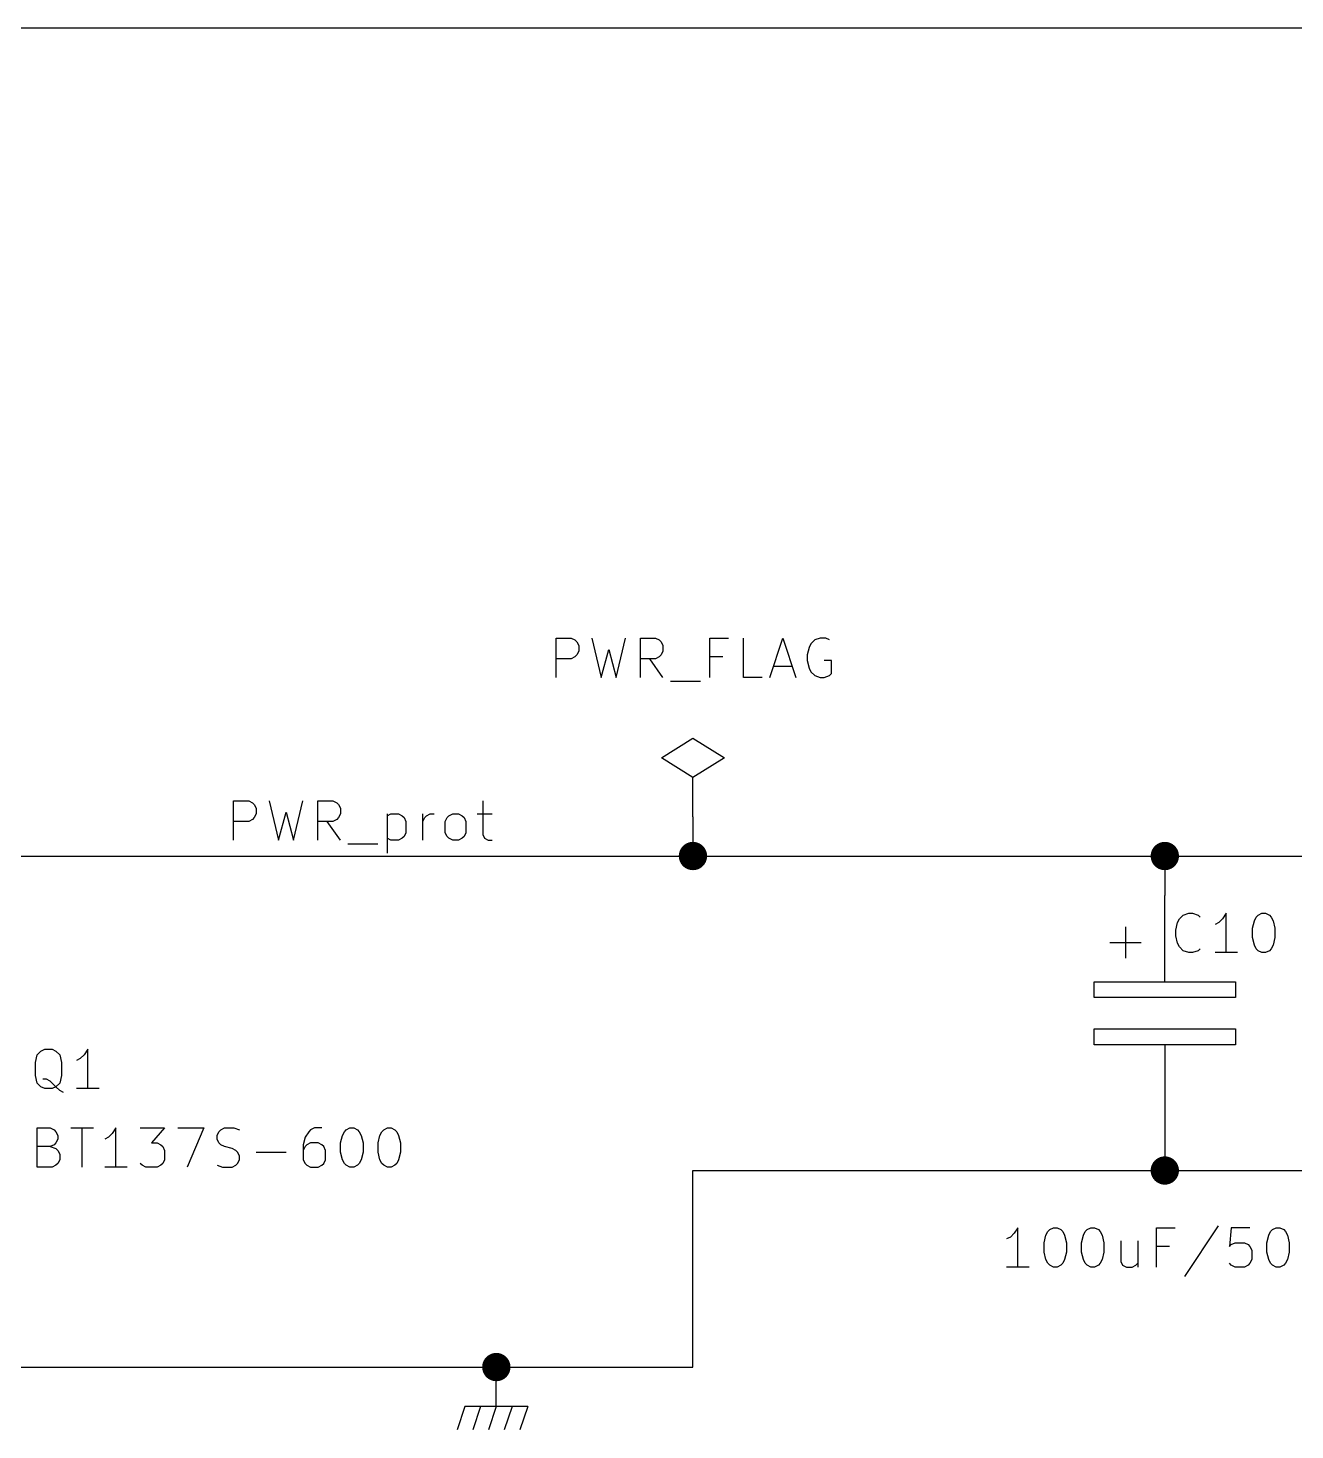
# Model space of a CAD drawing. Extents: x 0.3 to 16.3, y -11.7 to -0.2.
# Drawn here: x 5.005 to 6.615, y -1.98 to -0.197 of the extents above; entities that cross this region are included whole.
import ezdxf

# ---------------------------------------------------------------- set-up
doc = ezdxf.new("R2010")
doc.units = 0
doc.header["$MEASUREMENT"] = 0
for name, color, linetype in [('CYAN2', 4, 'CONTINUOUS'), ('GRAY1', 251, 'CONTINUOUS'), ('GREEN3', 91, 'CONTINUOUS'), ('RED2', 1, 'CONTINUOUS')]:
    doc.layers.add(name, color=color, linetype=linetype)

msp = doc.modelspace()

# ---------------------------------------------------------------- linework, layer by layer
at = {"layer": 'CYAN2', "linetype": 'CONTINUOUS'}
for p, q in [((5.6762, -1.0228), (5.6762, -0.9728)), ((5.6762, -0.9728), (5.6952, -0.9728)), ((5.6952, -0.9728), (5.7, -0.9752)), ((5.7, -0.9752), (5.7024, -0.9776)), ((5.7024, -0.9776), (5.7048, -0.9823)), ((5.7214, -0.9728), (5.7333, -1.0228)), ((5.7524, -1.0228), (5.7643, -0.9728)), ((5.7833, -1.0228), (5.7833, -0.9728)), ((5.7833, -0.9728), (5.8024, -0.9728)), ((5.8024, -0.9728), (5.8071, -0.9752)), ((5.8071, -0.9752), (5.8095, -0.9776)), ((5.8095, -0.9776), (5.8119, -0.9823)), ((5.8714, -1.0228), (5.8714, -0.9728)), ((5.8714, -0.9728), (5.8952, -0.9728)), ((5.9143, -1.0228), (5.9143, -0.9728)), ((5.9476, -1.0228), (5.9643, -0.9728)), ((5.9643, -0.9728), (5.981, -1.0228)), ((6, -0.9799), (5.9976, -0.9847)), ((6.0048, -0.9752), (6, -0.9799)), ((6.0119, -0.9728), (6.0048, -0.9752)), ((6.019, -0.9728), (6.0119, -0.9728)), ((6.0238, -0.9752), (6.019, -0.9728)), ((5.7, -0.9966), (5.6952, -0.999)), ((5.7024, -0.9942), (5.7, -0.9966)), ((5.7048, -0.9895), (5.7024, -0.9942)), ((5.7048, -0.9823), (5.7048, -0.9895)), ((5.7333, -1.0228), (5.7429, -0.9871)), ((5.7429, -0.9871), (5.7524, -1.0228)), ((5.8071, -0.9966), (5.8024, -0.999)), ((5.8095, -0.9942), (5.8071, -0.9966)), ((5.8119, -0.9895), (5.8095, -0.9942)), ((5.8119, -0.9823), (5.8119, -0.9895)), ((5.8881, -0.9966), (5.8714, -0.9966)), ((5.9976, -0.9847), (5.9952, -0.9942)), ((5.9952, -0.9942), (5.9952, -1.0014)), ((5.6952, -0.999), (5.6762, -0.999)), ((5.8024, -0.999), (5.7833, -0.999)), ((5.8119, -1.0228), (5.7952, -0.999)), ((5.9524, -1.0085), (5.9762, -1.0085)), ((5.9952, -1.0014), (5.9976, -1.0109)), ((5.9976, -1.0109), (6, -1.0157)), ((6, -1.0157), (6.0048, -1.0204)), ((6.0262, -1.0014), (6.0167, -1.0014)), ((6.0262, -1.018), (6.0262, -1.0014)), ((5.8214, -1.0276), (5.8595, -1.0276)), ((5.9381, -1.0228), (5.9143, -1.0228)), ((6.0048, -1.0204), (6.0119, -1.0228)), ((6.0119, -1.0228), (6.0167, -1.0228)), ((6.0167, -1.0228), (6.0238, -1.0204)), ((6.0238, -1.0204), (6.0262, -1.018)), ((6.4639, -1.3442), (6.4663, -1.3347)), ((6.4663, -1.3347), (6.4687, -1.3299)), ((6.4687, -1.3299), (6.4734, -1.3252)), ((6.4734, -1.3252), (6.4806, -1.3228)), ((6.4806, -1.3228), (6.4853, -1.3228)), ((6.4853, -1.3228), (6.4925, -1.3252)), ((6.4925, -1.3252), (6.4949, -1.3276)), ((6.5187, -1.3347), (6.5139, -1.3371)), ((6.5234, -1.3299), (6.5187, -1.3347)), ((6.5282, -1.3228), (6.5234, -1.3299)), ((6.5282, -1.3728), (6.5282, -1.3228)), ((6.5615, -1.3419), (6.5639, -1.3323)), ((6.5639, -1.3323), (6.5663, -1.3276)), ((6.5663, -1.3276), (6.5687, -1.3252)), ((6.5687, -1.3252), (6.5734, -1.3228)), ((6.5734, -1.3228), (6.5782, -1.3228)), ((6.5782, -1.3228), (6.5829, -1.3252)), ((6.5829, -1.3252), (6.5853, -1.3276)), ((6.5853, -1.3276), (6.5877, -1.3323)), ((6.5877, -1.3323), (6.5901, -1.3419)), ((6.4639, -1.3514), (6.4639, -1.3442)), ((6.4663, -1.3609), (6.4639, -1.3514)), ((6.5615, -1.3538), (6.5615, -1.3419)), ((6.5639, -1.3633), (6.5615, -1.3538)), ((6.5901, -1.3538), (6.5877, -1.3633)), ((6.5901, -1.3419), (6.5901, -1.3538)), ((6.4687, -1.3657), (6.4663, -1.3609)), ((6.4734, -1.3704), (6.4687, -1.3657)), ((6.4806, -1.3728), (6.4734, -1.3704)), ((6.4853, -1.3728), (6.4806, -1.3728)), ((6.4925, -1.3704), (6.4853, -1.3728)), ((6.4949, -1.368), (6.4925, -1.3704)), ((6.5425, -1.3728), (6.5139, -1.3728)), ((6.5663, -1.368), (6.5639, -1.3633)), ((6.5687, -1.3704), (6.5663, -1.368)), ((6.5734, -1.3728), (6.5687, -1.3704)), ((6.5782, -1.3728), (6.5734, -1.3728)), ((6.5829, -1.3704), (6.5782, -1.3728)), ((6.5853, -1.368), (6.5829, -1.3704)), ((6.5877, -1.3633), (6.5853, -1.368)), ((5.021, -1.4982), (5.0258, -1.4958)), ((5.0258, -1.4958), (5.0353, -1.4958)), ((5.0353, -1.4958), (5.0401, -1.4982)), ((5.0806, -1.4958), (5.0758, -1.5029)), ((5.0806, -1.5458), (5.0806, -1.4958)), ((5.0139, -1.5125), (5.0163, -1.5029)), ((5.0139, -1.5291), (5.0139, -1.5125)), ((5.0163, -1.5029), (5.021, -1.4982)), ((5.0401, -1.4982), (5.0449, -1.5029)), ((5.0449, -1.5029), (5.0472, -1.5125)), ((5.0472, -1.5125), (5.0472, -1.5291)), ((5.071, -1.5077), (5.0663, -1.5101)), ((5.0758, -1.5029), (5.071, -1.5077)), ((5.0163, -1.5387), (5.0139, -1.5291)), ((5.0472, -1.5291), (5.0449, -1.5387)), ((5.021, -1.5434), (5.0163, -1.5387)), ((5.0258, -1.5458), (5.021, -1.5434)), ((5.0282, -1.5339), (5.0234, -1.5339)), ((5.0353, -1.5458), (5.0258, -1.5458)), ((5.0329, -1.5363), (5.0282, -1.5339)), ((5.0401, -1.5434), (5.0329, -1.5363)), ((5.0401, -1.5434), (5.0353, -1.5458)), ((5.0449, -1.5387), (5.0401, -1.5434)), ((5.0449, -1.5482), (5.0401, -1.5434)), ((5.0496, -1.5506), (5.0449, -1.5482)), ((5.0949, -1.5458), (5.0663, -1.5458)), ((5.0163, -1.6458), (5.0163, -1.5958)), ((5.0163, -1.5958), (5.0329, -1.5958)), ((5.0329, -1.5958), (5.0377, -1.5982)), ((5.0377, -1.5982), (5.0401, -1.6006)), ((5.0401, -1.6006), (5.0425, -1.6053)), ((5.0591, -1.5958), (5.0877, -1.5958)), ((5.0734, -1.6458), (5.0734, -1.5958)), ((5.1115, -1.6029), (5.1068, -1.6077)), ((5.1163, -1.5958), (5.1115, -1.6029)), ((5.1163, -1.6458), (5.1163, -1.5958)), ((5.1472, -1.5958), (5.1782, -1.5958)), ((5.1782, -1.5958), (5.1615, -1.6148)), ((5.1949, -1.5958), (5.2282, -1.5958)), ((5.2282, -1.5958), (5.2068, -1.6458)), ((5.2449, -1.6053), (5.2472, -1.6006)), ((5.2472, -1.6006), (5.2496, -1.5982)), ((5.2496, -1.5982), (5.2544, -1.5958)), ((5.2544, -1.5958), (5.2663, -1.5958)), ((5.2663, -1.5958), (5.2734, -1.5982)), ((5.3615, -1.6006), (5.3568, -1.6077)), ((5.3639, -1.5982), (5.3615, -1.6006)), ((5.3687, -1.5958), (5.3639, -1.5982)), ((5.3782, -1.5958), (5.3687, -1.5958)), ((5.4044, -1.6053), (5.4068, -1.6006)), ((5.4068, -1.6006), (5.4091, -1.5982)), ((5.4091, -1.5982), (5.4139, -1.5958)), ((5.4139, -1.5958), (5.4187, -1.5958)), ((5.4187, -1.5958), (5.4234, -1.5982)), ((5.4234, -1.5982), (5.4258, -1.6006)), ((5.4258, -1.6006), (5.4282, -1.6053)), ((5.452, -1.6053), (5.4544, -1.6006)), ((5.4544, -1.6006), (5.4568, -1.5982)), ((5.4568, -1.5982), (5.4615, -1.5958)), ((5.4615, -1.5958), (5.4663, -1.5958)), ((5.4663, -1.5958), (5.471, -1.5982)), ((5.471, -1.5982), (5.4734, -1.6006)), ((5.4734, -1.6006), (5.4758, -1.6053)), ((5.0329, -1.6196), (5.0163, -1.6196)), ((5.0377, -1.6172), (5.0329, -1.6196)), ((5.0329, -1.6196), (5.0401, -1.622)), ((5.0401, -1.6148), (5.0377, -1.6172)), ((5.0425, -1.6101), (5.0401, -1.6148)), ((5.0401, -1.622), (5.0425, -1.6244)), ((5.0425, -1.6053), (5.0425, -1.6101)), ((5.1068, -1.6077), (5.102, -1.6101)), ((5.1615, -1.6148), (5.1687, -1.6148)), ((5.1687, -1.6148), (5.1734, -1.6172)), ((5.1734, -1.6172), (5.1758, -1.6196)), ((5.1758, -1.6196), (5.1782, -1.6244)), ((5.2449, -1.6101), (5.2449, -1.6053)), ((5.2472, -1.6148), (5.2449, -1.6101)), ((5.2496, -1.6172), (5.2472, -1.6148)), ((5.2544, -1.6196), (5.2496, -1.6172)), ((5.2639, -1.622), (5.2544, -1.6196)), ((5.2687, -1.6244), (5.2639, -1.622)), ((5.3568, -1.6077), (5.3544, -1.6172)), ((5.3544, -1.6172), (5.3544, -1.6363)), ((5.3568, -1.6196), (5.3544, -1.6244)), ((5.3591, -1.6172), (5.3568, -1.6196)), ((5.3639, -1.6148), (5.3591, -1.6172)), ((5.3734, -1.6148), (5.3639, -1.6148)), ((5.3782, -1.6172), (5.3734, -1.6148)), ((5.3806, -1.6196), (5.3782, -1.6172)), ((5.3829, -1.6244), (5.3806, -1.6196)), ((5.402, -1.6148), (5.4044, -1.6053)), ((5.402, -1.6268), (5.402, -1.6148)), ((5.4282, -1.6053), (5.4306, -1.6148)), ((5.4306, -1.6148), (5.4306, -1.6268)), ((5.4496, -1.6148), (5.452, -1.6053)), ((5.4496, -1.6268), (5.4496, -1.6148)), ((5.4758, -1.6053), (5.4782, -1.6148)), ((5.4782, -1.6148), (5.4782, -1.6268)), ((5.0425, -1.6244), (5.0449, -1.6291)), ((5.0449, -1.6363), (5.0425, -1.641)), ((5.0449, -1.6291), (5.0449, -1.6363)), ((5.1782, -1.6363), (5.1758, -1.641)), ((5.1782, -1.6244), (5.1782, -1.6363)), ((5.271, -1.6268), (5.2687, -1.6244)), ((5.2734, -1.6315), (5.271, -1.6268)), ((5.271, -1.641), (5.2734, -1.6363)), ((5.2734, -1.6363), (5.2734, -1.6315)), ((5.2948, -1.6268), (5.3329, -1.6268)), ((5.3544, -1.6363), (5.3568, -1.641)), ((5.3806, -1.641), (5.3829, -1.6363)), ((5.3829, -1.6363), (5.3829, -1.6244)), ((5.4044, -1.6363), (5.402, -1.6268)), ((5.4068, -1.641), (5.4044, -1.6363)), ((5.4282, -1.6363), (5.4258, -1.641)), ((5.4306, -1.6268), (5.4282, -1.6363)), ((5.452, -1.6363), (5.4496, -1.6268)), ((5.4544, -1.641), (5.452, -1.6363)), ((5.4758, -1.6363), (5.4734, -1.641)), ((5.4782, -1.6268), (5.4758, -1.6363)), ((5.0353, -1.6458), (5.0163, -1.6458)), ((5.0401, -1.6434), (5.0353, -1.6458)), ((5.0425, -1.641), (5.0401, -1.6434)), ((5.1306, -1.6458), (5.102, -1.6458)), ((5.1496, -1.6434), (5.1472, -1.641)), ((5.1544, -1.6458), (5.1496, -1.6434)), ((5.1687, -1.6458), (5.1544, -1.6458)), ((5.1734, -1.6434), (5.1687, -1.6458)), ((5.1758, -1.641), (5.1734, -1.6434)), ((5.2449, -1.6434), (5.252, -1.6458)), ((5.252, -1.6458), (5.2639, -1.6458)), ((5.2639, -1.6458), (5.2687, -1.6434)), ((5.2687, -1.6434), (5.271, -1.641)), ((5.3568, -1.641), (5.3591, -1.6434)), ((5.3591, -1.6434), (5.3639, -1.6458)), ((5.3639, -1.6458), (5.3734, -1.6458)), ((5.3734, -1.6458), (5.3782, -1.6434)), ((5.3782, -1.6434), (5.3806, -1.641)), ((5.4091, -1.6434), (5.4068, -1.641)), ((5.4139, -1.6458), (5.4091, -1.6434)), ((5.4187, -1.6458), (5.4139, -1.6458)), ((5.4234, -1.6434), (5.4187, -1.6458)), ((5.4258, -1.641), (5.4234, -1.6434)), ((5.4568, -1.6434), (5.4544, -1.641)), ((5.4615, -1.6458), (5.4568, -1.6434)), ((5.4663, -1.6458), (5.4615, -1.6458)), ((5.471, -1.6434), (5.4663, -1.6458)), ((5.4734, -1.641), (5.471, -1.6434)), ((6.2631, -1.7228), (6.2583, -1.7299)), ((6.2631, -1.7728), (6.2631, -1.7228)), ((6.2988, -1.7323), (6.3012, -1.7276)), ((6.3012, -1.7276), (6.3036, -1.7252)), ((6.3036, -1.7252), (6.3083, -1.7228)), ((6.3083, -1.7228), (6.3131, -1.7228)), ((6.3131, -1.7228), (6.3179, -1.7252)), ((6.3179, -1.7252), (6.3202, -1.7276)), ((6.3202, -1.7276), (6.3226, -1.7323)), ((6.3464, -1.7323), (6.3488, -1.7276)), ((6.3488, -1.7276), (6.3512, -1.7252)), ((6.3512, -1.7252), (6.3559, -1.7228)), ((6.3559, -1.7228), (6.3607, -1.7228)), ((6.3607, -1.7228), (6.3655, -1.7252)), ((6.3655, -1.7252), (6.3679, -1.7276)), ((6.3679, -1.7276), (6.3702, -1.7323)), ((6.4393, -1.7728), (6.4393, -1.7228)), ((6.4393, -1.7228), (6.4631, -1.7228)), ((6.5179, -1.7204), (6.475, -1.7847)), ((6.5345, -1.7228), (6.5321, -1.7466)), ((6.5583, -1.7228), (6.5345, -1.7228)), ((6.5821, -1.7323), (6.5845, -1.7276)), ((6.5845, -1.7276), (6.5869, -1.7252)), ((6.5869, -1.7252), (6.5917, -1.7228)), ((6.5917, -1.7228), (6.5964, -1.7228)), ((6.5964, -1.7228), (6.6012, -1.7252)), ((6.6012, -1.7252), (6.6036, -1.7276)), ((6.6036, -1.7276), (6.6059, -1.7323)), ((6.2536, -1.7347), (6.2488, -1.7371)), ((6.2583, -1.7299), (6.2536, -1.7347)), ((6.2964, -1.7419), (6.2988, -1.7323)), ((6.2964, -1.7538), (6.2964, -1.7419)), ((6.3226, -1.7323), (6.325, -1.7419)), ((6.325, -1.7419), (6.325, -1.7538)), ((6.344, -1.7419), (6.3464, -1.7323)), ((6.344, -1.7538), (6.344, -1.7419)), ((6.3702, -1.7323), (6.3726, -1.7419)), ((6.3726, -1.7419), (6.3726, -1.7538)), ((6.394, -1.7395), (6.394, -1.7657)), ((6.4155, -1.7395), (6.4155, -1.7728)), ((6.4559, -1.7466), (6.4393, -1.7466)), ((6.5321, -1.7466), (6.5345, -1.7442)), ((6.5345, -1.7442), (6.5393, -1.7419)), ((6.5393, -1.7419), (6.5512, -1.7419)), ((6.5512, -1.7419), (6.5559, -1.7442)), ((6.5559, -1.7442), (6.5583, -1.7466)), ((6.5583, -1.7466), (6.5607, -1.7514)), ((6.5798, -1.7419), (6.5821, -1.7323)), ((6.5798, -1.7538), (6.5798, -1.7419)), ((6.6059, -1.7323), (6.6083, -1.7419)), ((6.6083, -1.7419), (6.6083, -1.7538)), ((6.2988, -1.7633), (6.2964, -1.7538)), ((6.3012, -1.768), (6.2988, -1.7633)), ((6.3226, -1.7633), (6.3202, -1.768)), ((6.325, -1.7538), (6.3226, -1.7633)), ((6.3464, -1.7633), (6.344, -1.7538)), ((6.3488, -1.768), (6.3464, -1.7633)), ((6.3702, -1.7633), (6.3679, -1.768)), ((6.3726, -1.7538), (6.3702, -1.7633)), ((6.5607, -1.7633), (6.5583, -1.768)), ((6.5607, -1.7514), (6.5607, -1.7633)), ((6.5821, -1.7633), (6.5798, -1.7538)), ((6.5845, -1.768), (6.5821, -1.7633)), ((6.6059, -1.7633), (6.6036, -1.768)), ((6.6083, -1.7538), (6.6059, -1.7633)), ((6.2774, -1.7728), (6.2488, -1.7728)), ((6.3036, -1.7704), (6.3012, -1.768)), ((6.3083, -1.7728), (6.3036, -1.7704)), ((6.3131, -1.7728), (6.3083, -1.7728)), ((6.3179, -1.7704), (6.3131, -1.7728)), ((6.3202, -1.768), (6.3179, -1.7704)), ((6.3512, -1.7704), (6.3488, -1.768)), ((6.3559, -1.7728), (6.3512, -1.7704)), ((6.3607, -1.7728), (6.3559, -1.7728)), ((6.3655, -1.7704), (6.3607, -1.7728)), ((6.3679, -1.768), (6.3655, -1.7704)), ((6.394, -1.7657), (6.3964, -1.7704)), ((6.3964, -1.7704), (6.4012, -1.7728)), ((6.4012, -1.7728), (6.4083, -1.7728)), ((6.4083, -1.7728), (6.4131, -1.7704)), ((6.4131, -1.7704), (6.4155, -1.768)), ((6.5345, -1.7704), (6.5321, -1.768)), ((6.5393, -1.7728), (6.5345, -1.7704)), ((6.5512, -1.7728), (6.5393, -1.7728)), ((6.5559, -1.7704), (6.5512, -1.7728)), ((6.5583, -1.768), (6.5559, -1.7704)), ((6.5869, -1.7704), (6.5845, -1.768)), ((6.5917, -1.7728), (6.5869, -1.7704)), ((6.5964, -1.7728), (6.5917, -1.7728)), ((6.6012, -1.7704), (6.5964, -1.7728)), ((6.6036, -1.768), (6.6012, -1.7704))]:
    msp.add_line(p, q, dxfattribs=at)
at = {"layer": 'GRAY1', "linetype": 'CONTINUOUS'}
for p, q in [((5.266, -1.2298), (5.266, -1.1798)), ((5.266, -1.1798), (5.2851, -1.1798)), ((5.2851, -1.1798), (5.2898, -1.1822)), ((5.2898, -1.1822), (5.2922, -1.1846)), ((5.2922, -1.1846), (5.2946, -1.1893)), ((5.2946, -1.1893), (5.2946, -1.1965)), ((5.3113, -1.1798), (5.3232, -1.2298)), ((5.3232, -1.2298), (5.3327, -1.1941)), ((5.3327, -1.1941), (5.3422, -1.2298)), ((5.3422, -1.2298), (5.3541, -1.1798)), ((5.3732, -1.2298), (5.3732, -1.1798)), ((5.3732, -1.1798), (5.3922, -1.1798)), ((5.3922, -1.1798), (5.397, -1.1822)), ((5.397, -1.1822), (5.3993, -1.1846)), ((5.3993, -1.1846), (5.4017, -1.1893)), ((5.4017, -1.1893), (5.4017, -1.1965)), ((5.5827, -1.1798), (5.5827, -1.2227)), ((5.2851, -1.206), (5.266, -1.206)), ((5.2898, -1.2036), (5.2851, -1.206)), ((5.2922, -1.2012), (5.2898, -1.2036)), ((5.2946, -1.1965), (5.2922, -1.2012)), ((5.3922, -1.206), (5.3732, -1.206)), ((5.4017, -1.2298), (5.3851, -1.206)), ((5.397, -1.2036), (5.3922, -1.206)), ((5.3993, -1.2012), (5.397, -1.2036)), ((5.4017, -1.1965), (5.3993, -1.2012)), ((5.4612, -1.1965), (5.4612, -1.2465)), ((5.4612, -1.1988), (5.466, -1.1965)), ((5.466, -1.1965), (5.4755, -1.1965)), ((5.4755, -1.1965), (5.4803, -1.1988)), ((5.4803, -1.1988), (5.4827, -1.2012)), ((5.4827, -1.2012), (5.4851, -1.206)), ((5.4851, -1.206), (5.4851, -1.2203)), ((5.5065, -1.2298), (5.5065, -1.1965)), ((5.5065, -1.206), (5.5089, -1.2012)), ((5.5089, -1.2012), (5.5112, -1.1988)), ((5.5112, -1.1988), (5.516, -1.1965)), ((5.516, -1.1965), (5.5208, -1.1965)), ((5.5351, -1.206), (5.5374, -1.2012)), ((5.5351, -1.2203), (5.5351, -1.206)), ((5.5374, -1.2012), (5.5398, -1.1988)), ((5.5398, -1.1988), (5.5446, -1.1965)), ((5.5446, -1.1965), (5.5517, -1.1965)), ((5.5517, -1.1965), (5.5565, -1.1988)), ((5.5565, -1.1988), (5.5589, -1.2012)), ((5.5589, -1.2012), (5.5612, -1.206)), ((5.5612, -1.206), (5.5612, -1.2203)), ((5.5755, -1.1965), (5.5946, -1.1965)), ((5.466, -1.2298), (5.4612, -1.2274)), ((5.4755, -1.2298), (5.466, -1.2298)), ((5.4803, -1.2274), (5.4755, -1.2298)), ((5.4827, -1.225), (5.4803, -1.2274)), ((5.4851, -1.2203), (5.4827, -1.225)), ((5.5374, -1.225), (5.5351, -1.2203)), ((5.5398, -1.2274), (5.5374, -1.225)), ((5.5446, -1.2298), (5.5398, -1.2274)), ((5.5517, -1.2298), (5.5446, -1.2298)), ((5.5565, -1.2274), (5.5517, -1.2298)), ((5.5589, -1.225), (5.5565, -1.2274)), ((5.5612, -1.2203), (5.5589, -1.225)), ((5.5827, -1.2227), (5.5851, -1.2274)), ((5.5851, -1.2274), (5.5898, -1.2298)), ((5.5898, -1.2298), (5.5946, -1.2298)), ((5.4113, -1.2346), (5.4493, -1.2346))]:
    msp.add_line(p, q, dxfattribs=at)
at = {"layer": 'GREEN3', "linetype": 'CONTINUOUS'}
for p, q in [((5.85, -1.2), (5.85, -1.25)), ((4.85, -1.25), (5.85, -1.25)), ((5.85, -1.25), (6.45, -1.25)), ((6.45, -1.25), (6.85, -1.25)), ((6.45, -1.25), (6.45, -1.3)), ((6.45, -1.6), (6.45, -1.65)), ((5.85, -1.9), (5.85, -1.65)), ((5.85, -1.65), (6.45, -1.65)), ((6.45, -1.65), (6.85, -1.65)), ((4.95, -1.9), (5.6, -1.9)), ((5.6, -1.9), (5.85, -1.9))]:
    msp.add_line(p, q, dxfattribs=at)
at = {"layer": 'GREEN3', "const_width": 0.018}
for points in [[(5.841, -1.25, 1), (5.859, -1.25, 1)], [(6.441, -1.25, 1), (6.459, -1.25, 1)], [(6.441, -1.65, 1), (6.459, -1.65, 1)], [(5.591, -1.9, 1), (5.609, -1.9, 1)]]:
    msp.add_lwpolyline(points, format="xyb", close=True, dxfattribs=at)
at = {"layer": 'RED2', "linetype": 'CONTINUOUS'}
for p, q in [((16.3381, -0.1969), (0.7874, -0.1969)), ((5.81, -1.125), (5.85, -1.1)), ((5.85, -1.1), (5.89, -1.125)), ((5.85, -1.15), (5.81, -1.125)), ((5.89, -1.125), (5.85, -1.15)), ((5.85, -1.2), (5.85, -1.15)), ((6.45, -1.41), (6.45, -1.3)), ((6.4, -1.34), (6.4, -1.38)), ((6.38, -1.36), (6.42, -1.36)), ((6.36, -1.43), (6.36, -1.41)), ((6.36, -1.41), (6.54, -1.41)), ((6.54, -1.41), (6.54, -1.43)), ((6.54, -1.43), (6.36, -1.43)), ((6.36, -1.49), (6.36, -1.47)), ((6.36, -1.47), (6.54, -1.47)), ((6.54, -1.47), (6.54, -1.49)), ((6.54, -1.49), (6.36, -1.49)), ((6.45, -1.49), (6.45, -1.6)), ((5.6, -1.95), (5.6, -1.9)), ((5.56, -1.95), (5.55, -1.98)), ((5.64, -1.95), (5.56, -1.95)), ((5.58, -1.95), (5.57, -1.98)), ((5.6, -1.95), (5.59, -1.98)), ((5.62, -1.95), (5.61, -1.98)), ((5.64, -1.95), (5.63, -1.98))]:
    msp.add_line(p, q, dxfattribs=at)

doc.saveas('drawing.dxf')
